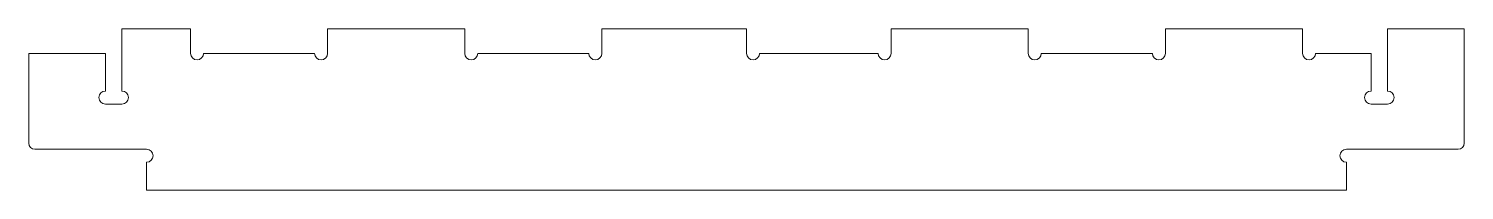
# Model space of a CAD drawing. Header units: millimetres. Extents: x -523 to 523, y 0 to 118.
import ezdxf

# ---------------------------------------------------------------- set-up
doc = ezdxf.new("R2010")
doc.units = ezdxf.units.MM

msp = doc.modelspace()

# ---------------------------------------------------------------- linework, layer by layer
at = {"color": 7, "linetype": 'Continuous', "lineweight": 15}
for p, q in [((-405.5, 118), (-455.5, 118)), ((-455.5, 118), (-455.5, 72.5)), ((-405.5, 100), (-405.5, 118)), ((-205.5, 118), (-305.5, 118)), ((-305.5, 118), (-305.5, 100)), ((-205.5, 100), (-205.5, 118)), ((0, 118), (-105.5, 118)), ((-105.5, 118), (-105.5, 100)), ((0, 100), (0, 118)), ((205.5, 118), (105.5, 118)), ((105.5, 118), (105.5, 100)), ((205.5, 100), (205.5, 118)), ((405.5, 118), (305.5, 118)), ((305.5, 118), (305.5, 100)), ((405.5, 100), (405.5, 118)), ((523.5, 118), (467.5, 118)), ((467.5, 118), (467.5, 72.5)), ((523.5, 34.5), (523.5, 118)), ((-467.5, 100), (-523.5, 100)), ((-523.5, 100), (-523.5, 34.5)), ((-467.5, 72.5), (-467.5, 100)), ((-315, 100), (-396, 100)), ((-115, 100), (-196, 100)), ((96, 100), (9.5, 100)), ((296, 100), (215, 100)), ((455.5, 100), (415, 100)), ((455.5, 72.5), (455.5, 100)), ((-455.5, 63), (-467.5, 63)), ((467.5, 63), (455.5, 63)), ((-519, 30), (-437.5, 30)), ((437.5, 30), (519, 30)), ((-437.5, 20.5), (-437.5, 0)), ((437.5, 0), (437.5, 20.5)), ((-437.5, 0), (437.5, 0))]:
    msp.add_line(p, q, dxfattribs=at)
for centre, radius, start, end in [((-400.75, 100), 4.75, 180, 0), ((-310.25, 100), 4.75, 180, 0), ((-200.75, 100), 4.75, 180, 0), ((-110.25, 100), 4.75, 180, 0), ((4.75, 100), 4.75, 180, 0), ((100.75, 100), 4.75, 180, 360), ((210.25, 100), 4.75, 180, 360), ((300.75, 100), 4.75, 180, 360), ((410.25, 100), 4.75, 180, 360), ((-467.5, 67.75), 4.75, 90, 270), ((-455.5, 67.75), 4.75, 270, 90), ((455.5, 67.75), 4.75, 90, 270), ((467.5, 67.75), 4.75, 270, 90), ((-519, 34.5), 4.5, 180, 270), ((519, 34.5), 4.5, 270, 0), ((-437.5, 25.25), 4.75, 270, 90), ((437.5, 25.25), 4.75, 90, 270)]:
    msp.add_arc(centre, radius, start, end, dxfattribs=at)

doc.saveas('drawing.dxf')
